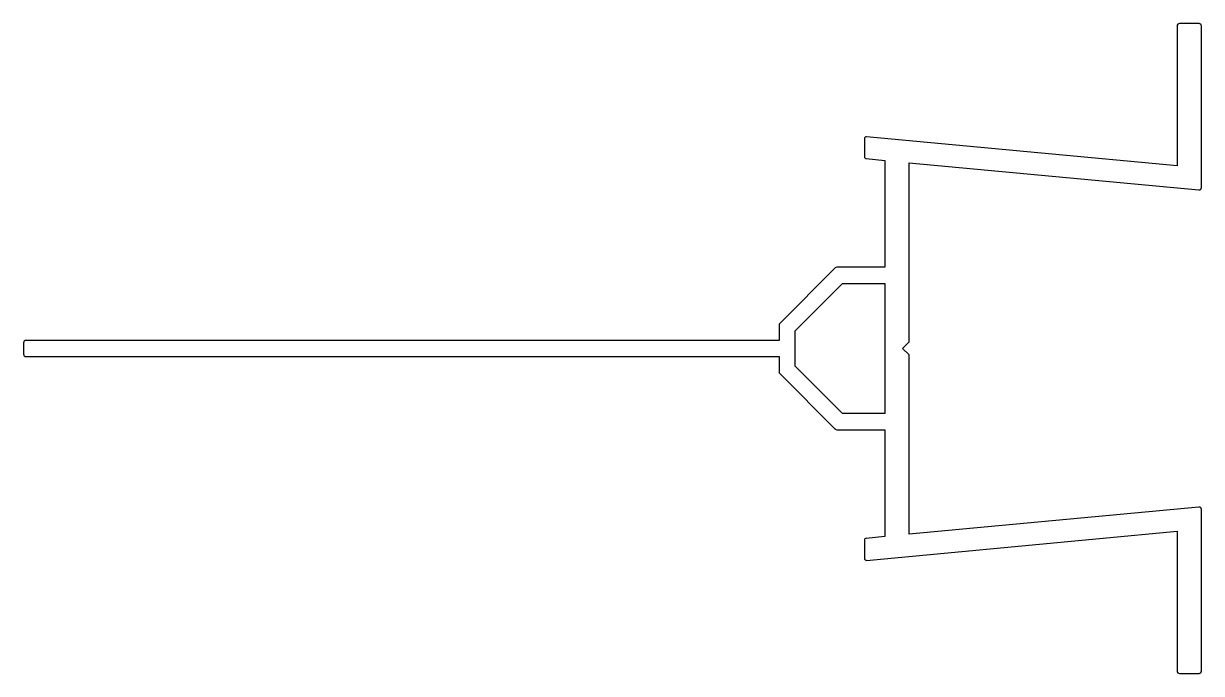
# Model space of a CAD drawing. Extents: x 2286 to 2431, y 2068 to 2148.
import ezdxf

# ---------------------------------------------------------------- set-up
doc = ezdxf.new("R2010")
doc.units = 0
doc.layers.get('0').update_dxf_attribs({"linetype": 'CONTINUOUS'})

msp = doc.modelspace()

# ---------------------------------------------------------------- linework, layer by layer
for p, q in [((2428.01, 2147.95), (2428.01, 2130.75)), ((2430.71, 2148.25), (2428.31, 2148.25)), ((2431.01, 2128.08), (2431.01, 2147.95)), ((2389.51, 2134.07), (2389.51, 2131.87)), ((2428.01, 2130.75), (2389.78, 2134.32)), ((2389.73, 2131.62), (2392.01, 2131.4)), ((2392.01, 2131.4), (2392.01, 2118.25)), ((2395.01, 2109.05), (2395.01, 2131.11)), ((2395.01, 2131.11), (2430.68, 2127.78)), ((2385.92, 2118.16), (2379.09, 2111.33)), ((2392.01, 2118.25), (2386.13, 2118.25)), ((2381.01, 2110.42), (2386.83, 2116.25)), ((2386.83, 2116.25), (2392.01, 2116.25)), ((2392.01, 2116.25), (2392.01, 2100.25)), ((2379.01, 2111.12), (2379.01, 2109.25)), ((2381.01, 2106.08), (2381.01, 2110.42)), ((2286.01, 2108.95), (2286.01, 2107.55)), ((2379.01, 2109.25), (2286.31, 2109.25)), ((2394.21, 2108.25), (2395.01, 2109.05)), ((2286.31, 2107.25), (2379.01, 2107.25)), ((2379.01, 2107.25), (2379.01, 2105.37)), ((2395.01, 2107.45), (2394.21, 2108.25)), ((2395.01, 2085.38), (2395.01, 2107.45)), ((2386.83, 2100.25), (2381.01, 2106.08)), ((2379.09, 2105.16), (2385.92, 2098.33)), ((2392.01, 2100.25), (2386.83, 2100.25)), ((2386.13, 2098.25), (2392.01, 2098.25)), ((2392.01, 2098.25), (2392.01, 2085.09)), ((2430.68, 2088.72), (2395.01, 2085.38)), ((2431.01, 2068.55), (2431.01, 2088.42)), ((2389.78, 2082.17), (2428.01, 2085.75)), ((2428.01, 2085.75), (2428.01, 2068.55)), ((2389.51, 2084.63), (2389.51, 2082.42)), ((2392.01, 2085.09), (2389.73, 2084.87)), ((2428.31, 2068.25), (2430.71, 2068.25))]:
    msp.add_line(p, q)
for centre, radius, start, end in [((2428.31, 2147.95), 0.3, 90, 180), ((2430.71, 2147.95), 0.3, 0, 90), ((2389.76, 2134.07), 0.25, 84.6593, 180), ((2389.76, 2131.87), 0.25, 180, 264.5077), ((2430.71, 2128.08), 0.3, 264.6593, 0), ((2386.13, 2117.95), 0.3, 90, 135), ((2379.31, 2111.12), 0.3, 135, 180), ((2286.31, 2108.95), 0.3, 90, 180), ((2286.31, 2107.55), 0.3, 180, 270), ((2379.31, 2105.37), 0.3, 180, 225), ((2386.13, 2098.55), 0.3, 225, 270), ((2430.71, 2088.42), 0.3, 0, 95.3407), ((2389.76, 2084.63), 0.25, 95.4923, 180), ((2389.76, 2082.42), 0.25, 180, 275.3407), ((2428.31, 2068.55), 0.3, 180, 270), ((2430.71, 2068.55), 0.3, 270, 360)]:
    msp.add_arc(centre, radius, start, end)

doc.saveas('drawing.dxf')
